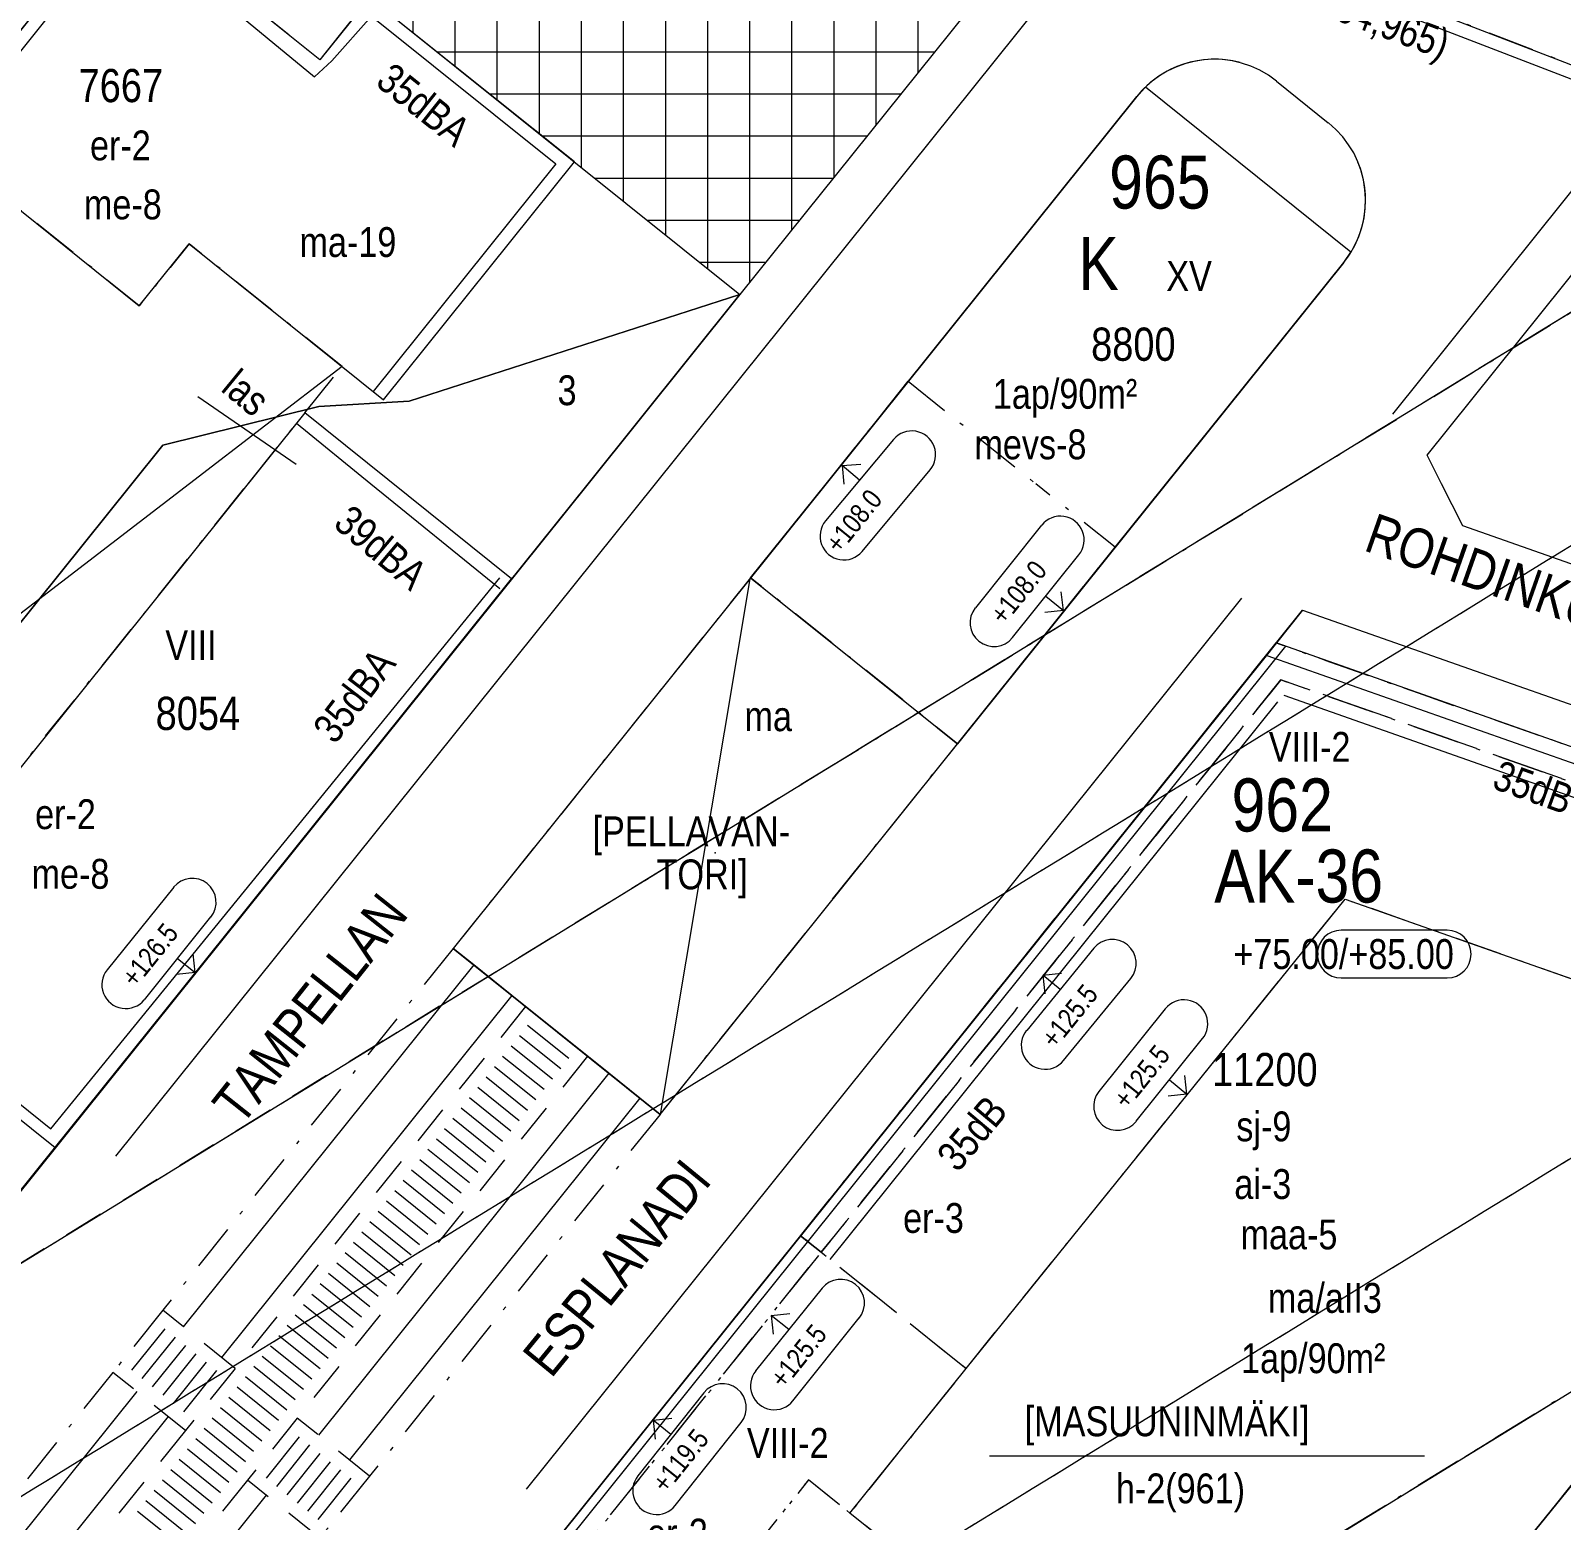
# Model space of a CAD drawing. Header units: metres. Extents: x 24485995 to 24488038, y 6819999 to 6822001.
# Drawn here: x 24487441.2 to 24487556.7, y 6821779.9 to 6821892.3 of the extents above; entities that cross this region are included whole.
import ezdxf

# ---------------------------------------------------------------- set-up
doc = ezdxf.new("R2010")
doc.units = ezdxf.units.M
for name, pattern in [('k10040', [10.3, 3.5, -1.5, 0.3, -1.5, 3.5]), ('k10050', [8, 3, -2, 3]), ('K10271', [0]), ('k10400', [0]), ('K10430', [0]), ('k10630.1', [0]), ('k10li0', [0]), ('k10rt0', [0]), ('k10vi1', [0]), ('Osoitus_AK', [0]), ('Rak_yht', [0])]:
    doc.linetypes.add(name, pattern=pattern)
for name, color, linetype, lineweight in [('AK_AsemakaavaTeksti_Kadun_puistonnimi', 7, 'Continuous', 0), ('AK_AsemakaavaTeksti_Korttelinumero', 7, 'Continuous', 0), ('AK_Kaavamerkinta_Kayttotarkoitusalue', 7, 'Continuous', 0), ('AK_Katualue_Tori', 7, 'Continuous', 0), ('AK_KayttotarkoitusSymboliViiva_Rautatiealueen_kuvio', 14, 'Continuous', 0), ('AK_KayttotarkoitusSymboliViiva_Virkistysalueen_kuvio_murtoviiva', 7, 'Continuous', 0), ('AK_KayttotarkoitusViiva', 7, 'Continuous', 0), ('AK_LiikennointiTeksti_Autopaikkamerkinta_m2', 7, 'Continuous', 0), ('AK_LiikennointiViiva_Ajoneuvoliittymakielto', 7, 'Continuous', 0), ('AK_LiikennointiViiva_Meluvalli_-aita', 7, 'Continuous', 0), ('AK_LiikennointiViiva_Polkuviivoitus', 7, 'Continuous', 0), ('AK_MaanalainenkSymboli', 132, 'Continuous', 0), ('AK_MaanalainenkTeksti_Korkeusmerkinta', 132, 'Continuous', 0), ('AK_MaanalainenkViiva_Alueenosan_raja', 132, 'Continuous', 0), ('AK_MaanalainenkViiva_Liikennealueen_kuvio', 132, 'Continuous', 0), ('AK_MaanalainenkViiva_Ohj_Alueenosan_raja', 132, 'Continuous', 0), ('AK_MuuAsemakaavaTeksti_Alueenosan_kayttotarkoitus', 7, 'Continuous', 0), ('AK_MuuAsemakaavaTeksti_Erityismaarays', 7, 'Continuous', 0), ('AK_MuuAsemakaavaViiva_alueenosan_raja', 7, 'Continuous', 0), ('AK_MuuAsemakaavaViiva_Merkinnan_alleviivaus', 7, 'Continuous', 0), ('AK_MuuAsemakaavaViiva_Merkinnan_Kohdistusnuoli', 7, 'Continuous', 0), ('AK_MuuAsemakaavaViiva_Ohj_alueenosan_raja', 7, 'Continuous', 0), ('AK_Poistettava_merkintä', 7, 'Continuous', 0), ('AK_RakennusalaTeksti_Kerrosala_tai_luku', 7, 'Continuous', 0), ('AK_RakennusalaTeksti_Rakennusoikeus', 7, 'Continuous', 0), ('AK_RakennusalaViiva_Maanalaisen_tilan_viiva', 7, 'Continuous', 0), ('AK_RakennusalaViiva_Rakennusalan_raja__I_', 7, 'Continuous', 0), ('AK_RakentaminenTeksti_Korkeusmerkinta', 7, 'Continuous', 0), ('AK_RakentaminenTeksti_Korkeusmerkinta_ja_soikio', 7, 'Continuous', 0), ('AK_RakentaminenTeksti_Korkeusmerkinta_ja_soikio_ja_nuoli', 7, 'Continuous', 0), ('AK_RakentaminenTeksti_Rakentamismaarays', 7, 'Continuous', 0), ('AK_RakentaminenViiva_dB_yms_aaltoviiva', 7, 'Continuous', 0), ('AK_RakentaminenViiva_Rak_yhtajaksoisesti', 7, 'Continuous', 0), ('AK_Tontti_Sitova', 7, 'Continuous', 0), ('AK_Tonttinumero', 7, 'Continuous', 0), ('AK_YmparistoTeksti_Aita_puurivimerkinta', 7, 'Continuous', 0), ('AK_YmparistoViiva_Istutettava_puurivi', 7, 'Continuous', 0)]:
    doc.layers.add(name, color=color, linetype=linetype, lineweight=lineweight)
doc.styles.add('ArialNarrow', font='ARIALN.TTF')

# ---------------------------------------------------------------- blocks, each defined once
blk = doc.blocks.new('AKP43')
at = {"layer": 'AK_RakentaminenTeksti_Korkeusmerkinta_ja_soikio', "color": 7, "linetype": 'Continuous', "lineweight": 13}
for p, q in [((4, 1.8), (-4, 1.8)), ((-4, -1.8), (4, -1.8))]:
    blk.add_line(p, q, dxfattribs=at)
for centre, start, end in [((-4, 0), 90, 270), ((4, 0), 270, 90)]:
    blk.add_arc(centre, 1.8, start, end, dxfattribs=at)

msp = doc.modelspace()

# ---------------------------------------------------------------- hatches: boundary and pattern name
at = {"layer": 'AK_Katualue_Tori', "linetype": 'Continuous', "lineweight": 0}
h = msp.add_hatch(dxfattribs=at)
h.set_pattern_fill('NET', style=0)
h.paths.add_polyline_path([(24487408.57, 6821903.72), (24487423.54, 6821891.7), (24487433.52, 6821883.69), (24487451.98, 6821906.7), (24487494.73, 6821872.41), (24487519.16, 6821902.87), (24487519.16, 6821902.87), (24487487.67, 6821908.43), (24487471.75, 6821914.38), (24487461.5, 6821915.68), (24487414.98, 6821921.46), (24487415.03, 6821918.46), (24487411.38, 6821918.41), (24487411.38, 6821918.41), (24487397.88, 6821918.22), (24487405.68, 6821909.71), (24487402.63, 6821905.91), (24487407.31, 6821902.16)], flags=0)

# ---------------------------------------------------------------- linework, layer by layer
at = {"layer": 'AK_KayttotarkoitusSymboliViiva_Rautatiealueen_kuvio', "linetype": 'k10rt0', "lineweight": 9, "flags": 128}
msp.add_lwpolyline([(24486973.74, 6821820.32), (24487023.34, 6821829.8), (24487026.29, 6821830.36), (24487028.7, 6821830.82), (24487033.03, 6821831.97), (24487042.39, 6821834.44), (24487117.72, 6821854.36), (24487121.98, 6821855.49), (24487125.34, 6821856.38), (24487159.87, 6821866.63), (24487185.87, 6821874.36), (24487197.66, 6821877.13), (24487242.3, 6821887.63), (24487291.83, 6821904.85), (24487336.31, 6821913.34), (24487383.89, 6821918.03), (24487411.38, 6821918.41), (24487415.03, 6821918.46), (24487414.98, 6821921.46), (24487461.5, 6821915.68), (24487471.75, 6821914.38), (24487487.67, 6821908.43), (24487519.16, 6821902.87), (24487527.06, 6821901.47), (24487567.17, 6821886), (24487600.39, 6821873.18)], dxfattribs=at)
at = {"layer": 'AK_KayttotarkoitusSymboliViiva_Virkistysalueen_kuvio_murtoviiva', "linetype": 'k10vi1', "lineweight": 9, "flags": 128}
msp.add_lwpolyline([(24487482.48, 6821680.46), (24487485.6, 6821677.95), (24487497.03, 6821668.38), (24487514.93, 6821694.25), (24487546.14, 6821701.52), (24487577.62, 6821667.5), (24487585.69, 6821674.97), (24487532.38, 6821732.59), (24487565.46, 6821773.41), (24487589.38, 6821802.93), (24487618.08, 6821847.13), (24487682.44, 6821818.05), (24487640.07, 6821849.84), (24487616.27, 6821858.14), (24487613.69, 6821859.04), (24487613.35, 6821858.14), (24487608.7, 6821845.84), (24487601.26, 6821836.66), (24487575.39, 6821845.76), (24487572.07, 6821836.33), (24487594.58, 6821828.41), (24487538.51, 6821759.21), (24487515.49, 6821751.27), (24487501.45, 6821762.53), (24487489.56, 6821747.72), (24487502.43, 6821737.39), (24487496.16, 6821702.33), (24487482.02, 6821684.68)], dxfattribs=at)
at = {"layer": 'AK_KayttotarkoitusViiva', "linetype": 'Continuous', "lineweight": 20, "flags": 128}
for points in [[(24487433.52, 6821883.69), (24487451.98, 6821906.7), (24487494.73, 6821872.41)], [(24487519.16, 6821902.87), (24487494.73, 6821872.41)], [(24487519.16, 6821902.87), (24487527.06, 6821901.47), (24487567.17, 6821886)], [(24487535.21, 6821888.51), (24487539.11, 6821885.38)], [(24487524.67, 6821887.36), (24487501.23, 6821858.14), (24487473.11, 6821823.09), (24487488.71, 6821810.57), (24487526.87, 6821858.14), (24487540.27, 6821874.84)], [(24487575.39, 6821845.76), (24487549.26, 6821854.96), (24487547.65, 6821858.14), (24487546.56, 6821860.31), (24487567.17, 6821886)], [(24487380.53, 6821730.07), (24487441.72, 6821806.35), (24487483.28, 6821858.14), (24487494.73, 6821872.41)], [(24487481.17, 6821778.81), (24487537.17, 6821848.61), (24487572.07, 6821836.33)], [(24487501.45, 6821762.53), (24487515.49, 6821751.27), (24487538.51, 6821759.21), (24487594.58, 6821828.41), (24487572.07, 6821836.33)]]:
    msp.add_lwpolyline(points, dxfattribs=at)
at = {"layer": 'AK_KayttotarkoitusViiva', "linetype": 'Continuous', "lineweight": 20}
for centre, start, end in [((24487530.52, 6821882.66), 51.2666, 141.257), ((24487534.42, 6821879.53), 321.2723, 51.2487)]:
    msp.add_arc(centre, 7.5, start, end, dxfattribs=at)
at = {"layer": 'AK_LiikennointiViiva_Ajoneuvoliittymakielto', "linetype": 'k10630.1', "lineweight": 5, "flags": 128}
for points in [[(24487501.23, 6821858.14), (24487524.67, 6821887.36)], [(24487540.27, 6821874.84), (24487526.87, 6821858.14)], [(24487483.28, 6821858.14), (24487494.73, 6821872.41)], [(24487443.1, 6821808.06), (24487483.28, 6821858.14)], [(24487495.54, 6821851.05), (24487501.23, 6821858.14)], [(24487526.87, 6821858.14), (24487511.14, 6821838.53)], [(24487537.17, 6821848.61), (24487534.21, 6821844.92)], [(24487534.21, 6821844.92), (24487481.17, 6821778.81)], [(24487474.66, 6821821.85), (24487473.11, 6821823.09)], [(24487477.53, 6821819.54), (24487474.66, 6821821.85)], [(24487484.84, 6821813.68), (24487477.53, 6821819.54)], [(24487487.18, 6821811.8), (24487484.84, 6821813.68)], [(24487488.71, 6821810.57), (24487487.18, 6821811.8)]]:
    msp.add_lwpolyline(points, dxfattribs=at)
at = {"layer": 'AK_LiikennointiViiva_Ajoneuvoliittymakielto', "linetype": 'k10630.1', "lineweight": 5}
for centre, start, end in [((24487530.52, 6821882.67), 75.0924, 141.2723), ((24487534.42, 6821879.53), 321.2634, 22.5413)]:
    msp.add_arc(centre, 7.5, start, end, dxfattribs=at)
at = {"layer": 'AK_LiikennointiViiva_Meluvalli_-aita', "linetype": 'Continuous', "lineweight": 5, "flags": 128}
msp.add_lwpolyline([(24487526.7, 6821900.54), (24487566.81, 6821885.07), (24487594.15, 6821874.52), (24487599.2, 6821872.57), (24487596.91, 6821863.84), (24487613.24, 6821858.14)], dxfattribs=at)
at = {"layer": 'AK_LiikennointiViiva_Polkuviivoitus', "linetype": 'Continuous', "lineweight": 0, "flags": 128}
for points in [[(24487478.72, 6821817.3), (24487481.84, 6821814.8)], [(24487477.47, 6821815.74), (24487480.59, 6821813.24)], [(24487478.1, 6821816.52), (24487481.22, 6821814.02)], [(24487476.84, 6821814.96), (24487479.96, 6821812.46)], [(24487475.59, 6821813.4), (24487478.71, 6821810.9)], [(24487476.22, 6821814.18), (24487479.34, 6821811.68)], [(24487474.97, 6821812.62), (24487478.09, 6821810.12)], [(24487473.72, 6821811.06), (24487476.84, 6821808.56)], [(24487474.34, 6821811.84), (24487477.46, 6821809.34)], [(24487473.09, 6821810.28), (24487476.21, 6821807.78)], [(24487471.84, 6821808.72), (24487474.96, 6821806.22)], [(24487472.46, 6821809.5), (24487475.58, 6821807)], [(24487471.21, 6821807.94), (24487474.33, 6821805.44)], [(24487469.96, 6821806.38), (24487473.08, 6821803.88)], [(24487470.59, 6821807.16), (24487473.71, 6821804.66)], [(24487469.34, 6821805.6), (24487472.46, 6821803.1)], [(24487468.08, 6821804.04), (24487471.2, 6821801.54)], [(24487468.71, 6821804.82), (24487471.83, 6821802.32)], [(24487467.46, 6821803.26), (24487470.58, 6821800.76)], [(24487466.21, 6821801.7), (24487469.33, 6821799.2)], [(24487466.83, 6821802.48), (24487469.95, 6821799.98)], [(24487465.58, 6821800.92), (24487468.7, 6821798.42)], [(24487464.33, 6821799.36), (24487467.45, 6821796.86)], [(24487464.96, 6821800.14), (24487468.08, 6821797.64)], [(24487463.7, 6821798.58), (24487466.82, 6821796.08)], [(24487462.45, 6821797.02), (24487465.57, 6821794.52)], [(24487463.08, 6821797.8), (24487466.2, 6821795.3)], [(24487461.83, 6821796.24), (24487464.95, 6821793.74)], [(24487460.58, 6821794.68), (24487463.69, 6821792.18)], [(24487461.2, 6821795.46), (24487464.32, 6821792.96)], [(24487451.36, 6821794.39), (24487448.86, 6821791.27)], [(24487452.14, 6821793.76), (24487449.64, 6821790.64)], [(24487459.95, 6821793.9), (24487463.07, 6821791.4)], [(24487452.92, 6821793.13), (24487450.42, 6821790.01)], [(24487453.7, 6821792.51), (24487451.2, 6821789.39)], [(24487458.7, 6821792.34), (24487461.82, 6821789.84)], [(24487459.32, 6821793.12), (24487462.44, 6821790.62)], [(24487454.48, 6821791.88), (24487451.98, 6821788.76)], [(24487455.26, 6821791.26), (24487452.76, 6821788.14)], [(24487458.07, 6821791.57), (24487461.19, 6821789.06)], [(24487456.82, 6821790.01), (24487459.94, 6821787.5)], [(24487457.45, 6821790.79), (24487460.57, 6821788.28)], [(24487456.19, 6821789.23), (24487459.31, 6821786.72)], [(24487455.57, 6821788.45), (24487458.69, 6821785.94)], [(24487454.32, 6821786.89), (24487457.44, 6821784.38)], [(24487454.94, 6821787.67), (24487458.06, 6821785.16)], [(24487453.69, 6821786.11), (24487456.81, 6821783.6)], [(24487461.5, 6821786.25), (24487459, 6821783.13)], [(24487462.28, 6821785.63), (24487459.78, 6821782.51)], [(24487452.44, 6821784.55), (24487455.56, 6821782.04)], [(24487453.07, 6821785.33), (24487456.19, 6821782.82)], [(24487463.06, 6821785), (24487460.56, 6821781.88)], [(24487463.84, 6821784.37), (24487461.34, 6821781.25)], [(24487451.81, 6821783.77), (24487454.93, 6821781.26)], [(24487464.62, 6821783.75), (24487462.12, 6821780.63)], [(24487465.4, 6821783.12), (24487462.9, 6821780)], [(24487450.56, 6821782.21), (24487453.68, 6821779.7)], [(24487451.19, 6821782.99), (24487454.31, 6821780.48)], [(24487449.94, 6821781.43), (24487453.06, 6821778.92)], [(24487449.31, 6821780.65), (24487452.43, 6821778.14)]]:
    msp.add_lwpolyline(points, dxfattribs=at)
at = {"layer": 'AK_MaanalainenkViiva_Alueenosan_raja', "linetype": 'k10040', "lineweight": 5, "flags": 128}
for points in [[(24487904.87, 6822000), (24487912.66, 6821965.55), (24487865.91, 6821959.02), (24487839.01, 6821960.38), (24487795.63, 6821934.66), (24487733.23, 6821897.55), (24487490.51, 6821748.59), (24487460.38, 6821729.37), (24487429.64, 6821710.44), (24487387.98, 6821686.57), (24487345.7, 6821664.47), (24487302.61, 6821644.03), (24487279.84, 6821634.25), (24487264.67, 6821627.98), (24487270.52, 6821613.25), (24487232.97, 6821598.36), (24487181.75, 6821580.35), (24487129.78, 6821564.57), (24487077.19, 6821551.06), (24487055.55, 6821546.21), (24487022.13, 6821539.73), (24487007.31, 6821528.53), (24486995.34, 6821519.49), (24486983.34, 6821510.49), (24486970.66, 6821502.47), (24486957.2, 6821495.86), (24486943.1, 6821490.75), (24486928.63, 6821486.77), (24486923.49, 6821486), (24486908.85, 6821483.8), (24486903.42, 6821482.99), (24486900.75, 6821482.59), (24486891.59, 6821484.39), (24486877.62, 6821489.86), (24486864.68, 6821497.44), (24486853.08, 6821506.95), (24486732.66, 6821483.59), (24486723.17, 6821482.65), (24486713.64, 6821482.36), (24486704.11, 6821482.74), (24486694.63, 6821483.78), (24486685.24, 6821485.47), (24486671.58, 6821487.44), (24486657.81, 6821486.43), (24486560.8, 6821470.08), (24486112.2, 6821386.78), (24486064.09, 6821378.83), (24486015.55, 6821372.78), (24486000, 6821371.46)], [(24486952.76, 6821633.94), (24486966.02, 6821636.58), (24487028.3, 6821644.15), (24487095.17, 6821660.26), (24487151.01, 6821677.04), (24487205.93, 6821696.63), (24487242.9, 6821711.53), (24487248.69, 6821697.17), (24487264.68, 6821703.77), (24487318.47, 6821729.28), (24487371, 6821757.57), (24487391.87, 6821769.76), (24487412.75, 6821782.34), (24487433.93, 6821795.31), (24487569.85, 6821878.71), (24487620.54, 6821910.99), (24487758.48, 6821995.64), (24487765.61, 6822000)]]:
    msp.add_lwpolyline(points, dxfattribs=at)
at = {"layer": 'AK_MaanalainenkViiva_Liikennealueen_kuvio', "linetype": 'k10li0', "lineweight": 5, "flags": 128}
for points in [[(24486000, 6821371.46), (24486015.55, 6821372.78), (24486064.09, 6821378.83), (24486112.2, 6821386.78), (24486560.8, 6821470.08), (24486657.81, 6821486.43), (24486671.58, 6821487.44), (24486685.24, 6821485.47), (24486694.63, 6821483.78), (24486704.11, 6821482.74), (24486713.64, 6821482.36), (24486723.17, 6821482.65), (24486732.66, 6821483.59), (24486853.08, 6821506.95), (24486864.68, 6821497.44), (24486877.62, 6821489.86), (24486891.59, 6821484.39), (24486900.75, 6821482.59), (24486903.42, 6821482.99), (24486908.85, 6821483.8), (24486923.49, 6821486), (24486928.63, 6821486.77), (24486943.1, 6821490.75), (24486957.2, 6821495.86), (24486970.66, 6821502.47), (24486983.34, 6821510.49), (24486995.34, 6821519.49), (24487007.31, 6821528.53), (24487022.13, 6821539.73), (24487055.55, 6821546.21), (24487077.19, 6821551.06), (24487129.78, 6821564.57), (24487181.75, 6821580.35), (24487232.97, 6821598.36), (24487270.52, 6821613.25), (24487264.67, 6821627.98), (24487279.84, 6821634.25), (24487302.61, 6821644.03), (24487345.7, 6821664.47), (24487387.98, 6821686.57), (24487429.64, 6821710.44), (24487460.38, 6821729.37), (24487490.51, 6821748.59), (24487733.23, 6821897.55), (24487795.63, 6821934.66), (24487839.01, 6821960.38), (24487865.91, 6821959.02), (24487912.66, 6821965.55), (24487904.87, 6822000)], [(24487765.61, 6822000), (24487758.48, 6821995.64), (24487620.54, 6821910.99), (24487569.85, 6821878.71), (24487433.93, 6821795.31), (24487412.75, 6821782.34), (24487391.87, 6821769.76), (24487371, 6821757.57), (24487318.47, 6821729.28), (24487264.68, 6821703.77), (24487248.69, 6821697.17), (24487242.9, 6821711.53), (24487205.93, 6821696.63), (24487151.01, 6821677.04), (24487095.17, 6821660.26), (24487028.3, 6821644.15), (24486966.02, 6821636.58), (24486952.76, 6821633.94)]]:
    msp.add_lwpolyline(points, dxfattribs=at)
at = {"layer": 'AK_MaanalainenkViiva_Ohj_Alueenosan_raja', "linetype": 'k10050', "lineweight": 5, "flags": 128}
for points in [[(24486000, 6821425.97), (24486008.05, 6821426.7), (24486039.62, 6821430.38), (24486071.08, 6821434.92), (24486102.41, 6821440.3), (24486443.39, 6821503.6), (24486478.24, 6821511.77), (24486674.94, 6821548.3), (24486691.18, 6821553.21), (24486705.96, 6821561.55), (24486712.48, 6821565.79), (24486719.36, 6821569.4), (24486726.55, 6821572.35), (24486733.94, 6821574.98), (24486968.95, 6821621.87), (24486982.25, 6821622.73), (24486995.56, 6821621.94), (24487008.67, 6821619.54), (24487026, 6821617.27), (24487043.38, 6821619), (24487079.62, 6821627.51), (24487115.58, 6821637.16), (24487158.18, 6821646.89), (24487215.02, 6821667.03), (24487270.76, 6821690.06), (24487325.24, 6821715.89), (24487378.34, 6821744.48), (24487399.52, 6821756.86), (24487420.53, 6821769.52), (24487441.77, 6821782.52), (24487577.8, 6821865.99), (24487628.49, 6821898.27), (24487766.31, 6821982.85), (24487783.59, 6821993.41), (24487794.58, 6822000)], [(24487904.87, 6822000), (24487909.36, 6821980.14), (24487865.26, 6821974.07), (24487835.25, 6821975.59), (24487787.97, 6821947.56), (24487725.47, 6821910.38), (24487482.55, 6821761.31), (24487452.41, 6821742.08), (24487421.97, 6821723.34), (24487380.77, 6821699.73), (24487339.01, 6821677.9), (24487296.43, 6821657.7), (24487274.02, 6821648.07), (24487241.89, 6821634.81), (24487209.39, 6821622.46), (24487176.55, 6821611.05), (24487143.41, 6821600.58), (24487112.33, 6821592.06), (24487081.26, 6821583.54), (24487052.48, 6821576.81), (24487018.02, 6821570.34), (24486849.52, 6821538.95), (24486695.51, 6821510.35), (24486558.06, 6821484.83), (24486109.6, 6821401.56), (24486061.93, 6821393.68), (24486013.99, 6821387.7), (24486000, 6821386.51)], [(24486712.48, 6821565.79), (24486719.36, 6821569.4), (24486726.55, 6821572.35), (24486733.94, 6821574.98), (24486968.95, 6821621.87), (24486982.25, 6821622.73), (24486995.56, 6821621.94), (24487008.67, 6821619.54), (24487026, 6821617.27), (24487043.38, 6821619), (24487079.62, 6821627.51), (24487115.58, 6821637.16), (24487158.18, 6821646.89), (24487215.02, 6821667.03), (24487270.76, 6821690.06), (24487325.24, 6821715.89), (24487378.34, 6821744.48), (24487399.52, 6821756.86), (24487420.53, 6821769.52), (24487441.77, 6821782.52), (24487577.8, 6821865.99), (24487628.49, 6821898.27), (24487766.31, 6821982.85), (24487783.59, 6821993.41), (24487794.58, 6822000)], [(24487765.61, 6822000), (24487758.48, 6821995.64), (24487620.54, 6821910.99), (24487569.85, 6821878.71), (24487433.93, 6821795.31), (24487412.75, 6821782.34), (24487391.87, 6821769.76), (24487371, 6821757.57), (24487318.47, 6821729.28), (24487264.68, 6821703.77), (24487248.69, 6821697.17), (24487242.9, 6821711.53), (24487205.93, 6821696.63), (24487151.01, 6821677.04), (24487095.17, 6821660.26), (24487028.3, 6821644.15), (24486966.02, 6821636.58), (24486952.76, 6821633.94), (24486930.27, 6821629.45), (24486847.29, 6821612.89)], [(24486903.42, 6821482.99), (24486908.85, 6821483.8), (24486923.49, 6821486), (24486928.63, 6821486.77), (24486943.1, 6821490.75), (24486957.2, 6821495.86), (24486970.66, 6821502.47), (24486983.34, 6821510.49), (24486995.34, 6821519.49), (24487007.31, 6821528.53), (24487022.13, 6821539.73), (24487055.55, 6821546.21), (24487077.19, 6821551.06), (24487129.78, 6821564.57), (24487181.75, 6821580.35), (24487232.97, 6821598.36), (24487270.52, 6821613.25), (24487264.67, 6821627.98), (24487279.84, 6821634.25), (24487302.61, 6821644.03), (24487345.7, 6821664.47), (24487387.98, 6821686.57), (24487429.64, 6821710.44), (24487460.38, 6821729.37), (24487490.51, 6821748.59), (24487733.23, 6821897.55), (24487795.63, 6821934.66), (24487839.01, 6821960.38), (24487865.91, 6821959.02), (24487912.66, 6821965.55), (24487909.36, 6821980.14), (24487865.26, 6821974.07), (24487835.25, 6821975.59), (24487787.97, 6821947.56), (24487725.47, 6821910.38), (24487482.55, 6821761.31), (24487452.41, 6821742.08), (24487421.97, 6821723.34), (24487380.77, 6821699.73), (24487339.01, 6821677.9), (24487296.43, 6821657.7), (24487274.02, 6821648.07), (24487241.89, 6821634.81), (24487209.39, 6821622.46), (24487176.55, 6821611.05), (24487143.41, 6821600.58), (24487112.33, 6821592.06), (24487081.26, 6821583.54), (24487052.48, 6821576.81), (24487018.02, 6821570.34), (24486849.52, 6821538.95), (24486695.51, 6821510.35), (24486558.06, 6821484.83), (24486109.6, 6821401.56), (24486061.93, 6821393.68), (24486013.99, 6821387.7), (24486000, 6821386.51)]]:
    msp.add_lwpolyline(points, dxfattribs=at)
at = {"layer": 'AK_MuuAsemakaavaTeksti_Erityismaarays', "linetype": 'Continuous', "lineweight": 0}
msp.add_point((24487492.87, 6821830.3), dxfattribs=at)
at = {"layer": 'AK_MuuAsemakaavaViiva_alueenosan_raja', "linetype": 'k10040', "lineweight": 5, "flags": 128}
for points in [[(24487528.08, 6821931.26), (24487531.97, 6821930.21), (24487536.24, 6821929.21), (24487567.85, 6821919.3), (24487567.17, 6821886), (24487527.06, 6821901.47), (24487516.23, 6821903.39), (24487528.08, 6821931.26)], [(24487448.23, 6821902.02), (24487451.98, 6821906.7), (24487466.8, 6821894.81), (24487463.05, 6821890.13), (24487448.23, 6821902.02)], [(24487464.73, 6821866.98), (24487453.19, 6821876.25), (24487449.44, 6821871.57), (24487433.84, 6821884.08), (24487413.03, 6821858.14)], [(24487457.64, 6821858.14), (24487461.92, 6821863.48), (24487464.73, 6821866.98)], [(24487501.23, 6821858.14), (24487507.43, 6821865.87)], [(24487507.43, 6821865.87), (24487517.05, 6821858.14)], [(24487413.03, 6821858.14), (24487398.17, 6821839.63), (24487394.41, 6821834.95), (24487393.79, 6821834.17), (24487348.42, 6821777.62), (24487375.56, 6821755.84), (24487405.6, 6821793.28), (24487416.24, 6821806.54), (24487427.5, 6821820.58), (24487457.64, 6821858.14)], [(24487501.23, 6821858.14), (24487495.54, 6821851.05), (24487511.14, 6821838.53), (24487523.03, 6821853.35), (24487517.05, 6821858.14)], [(24487473.11, 6821823.09), (24487488.71, 6821810.57), (24487511.14, 6821838.53), (24487495.54, 6821851.05), (24487473.11, 6821823.09)], [(24487499.31, 6821801.42), (24487535.18, 6821846.13), (24487578.15, 6821831.01), (24487577.32, 6821828.65), (24487535.52, 6821843.36), (24487500.87, 6821800.17), (24487499.31, 6821801.42)], [(24487499.31, 6821801.42), (24487500.87, 6821800.17), (24487535.52, 6821843.36), (24487577.32, 6821828.65), (24487578.15, 6821831.01), (24487535.18, 6821846.13), (24487499.31, 6821801.42)], [(24487511.79, 6821791.41), (24487540.38, 6821826.81), (24487572.68, 6821815.45), (24487577.32, 6821828.65), (24487535.52, 6821843.36), (24487500.87, 6821800.17), (24487511.79, 6821791.41)], [(24487473.11, 6821823.09), (24487451.21, 6821795.79)], [(24487488.71, 6821810.57), (24487466.81, 6821783.28)], [(24487538.51, 6821759.21), (24487563.93, 6821790.59), (24487579.57, 6821809.89)], [(24487481.17, 6821778.81), (24487482.73, 6821777.55), (24487500.87, 6821800.17), (24487499.31, 6821801.42), (24487481.17, 6821778.81)], [(24487499.31, 6821801.42), (24487500.87, 6821800.17)], [(24487490.53, 6821771.3), (24487482.73, 6821777.55), (24487500.87, 6821800.17), (24487511.79, 6821791.41), (24487503.03, 6821780.49), (24487499.91, 6821782.99), (24487490.53, 6821771.3)], [(24487451.21, 6821795.79), (24487447.45, 6821791.11)], [(24487447.45, 6821791.11), (24487391.45, 6821721.31)], [(24487466.81, 6821783.28), (24487463.05, 6821778.6)], [(24487490.53, 6821771.3), (24487501.45, 6821762.53), (24487510.83, 6821774.23), (24487503.03, 6821780.49), (24487499.91, 6821782.99), (24487490.53, 6821771.3)]]:
    msp.add_lwpolyline(points, dxfattribs=at)
at = {"layer": 'AK_MuuAsemakaavaViiva_Merkinnan_alleviivaus', "linetype": 'Continuous', "lineweight": 5, "elevation": 0, "flags": 128}
msp.add_lwpolyline([(24487513.56, 6821784.82), (24487546.37, 6821784.82)], dxfattribs=at)
at = {"layer": 'AK_MuuAsemakaavaViiva_Merkinnan_Kohdistusnuoli', "linetype": 'Osoitus_AK', "lineweight": 5, "flags": 128}
msp.add_lwpolyline([(24487453.84, 6821864.72), (24487461.27, 6821859.63)], dxfattribs=at)
at = {"layer": 'AK_MuuAsemakaavaViiva_Ohj_alueenosan_raja', "linetype": 'k10050', "lineweight": 5, "flags": 128}
for points in [[(24487478.57, 6821818.71), (24487456.67, 6821791.41)], [(24487483.25, 6821814.95), (24487461.35, 6821787.66)], [(24487456.67, 6821791.41), (24487451.21, 6821795.79)], [(24487452.91, 6821786.73), (24487447.45, 6821791.11)], [(24487452.91, 6821786.73), (24487396.91, 6821716.92)], [(24487466.81, 6821783.28), (24487461.35, 6821787.66)], [(24487457.59, 6821782.98), (24487401.58, 6821713.17)], [(24487463.05, 6821778.6), (24487457.59, 6821782.98)]]:
    msp.add_lwpolyline(points, dxfattribs=at)
at = {"layer": 'AK_Poistettava_merkintä', "linetype": 'k10050', "lineweight": 0, "flags": 128}
for points in [[(24487456.67, 6821791.41), (24487452.91, 6821786.73)], [(24487461.35, 6821787.66), (24487457.59, 6821782.98)]]:
    msp.add_lwpolyline(points, dxfattribs=at)
at = {"layer": 'AK_RakennusalaViiva_Maanalaisen_tilan_viiva', "linetype": 'Continuous', "lineweight": 5, "flags": 128}
for points in [[(24487464.73, 6821866.98), (24487453.23, 6821858.14)], [(24487453.23, 6821858.14), (24487348.42, 6821777.62)], [(24487495.49, 6821850.98), (24487488.71, 6821810.57)]]:
    msp.add_lwpolyline(points, dxfattribs=at)
at = {"layer": 'AK_RakennusalaViiva_Rakennusalan_raja__I_', "linetype": 'K10271', "lineweight": 9, "flags": 128}
for points in [[(24487433.84, 6821884.08), (24487449.44, 6821871.57), (24487453.19, 6821876.25), (24487467.85, 6821864.48), (24487482.25, 6821882.42), (24487466.8, 6821894.81), (24487463.05, 6821890.13), (24487448.23, 6821902.02), (24487433.84, 6821884.08)], [(24487495.54, 6821851.05), (24487503.34, 6821844.79), (24487511.14, 6821838.53), (24487523.03, 6821853.35), (24487540.27, 6821874.84), (24487540.81, 6821875.62), (24487525.31, 6821888.06), (24487524.67, 6821887.36), (24487512.95, 6821872.75), (24487507.43, 6821865.87), (24487495.54, 6821851.05)], [(24487461.92, 6821863.48), (24487427.5, 6821820.58), (24487443.1, 6821808.06), (24487477.52, 6821850.96), (24487461.92, 6821863.48)], [(24487481.17, 6821778.81), (24487482.73, 6821777.55), (24487490.53, 6821771.3), (24487501.45, 6821762.53), (24487510.83, 6821774.23), (24487503.03, 6821780.49), (24487511.79, 6821791.41), (24487540.38, 6821826.81), (24487572.68, 6821815.45), (24487577.32, 6821828.65), (24487578.15, 6821831.01), (24487535.18, 6821846.13), (24487499.31, 6821801.42), (24487481.17, 6821778.81)]]:
    msp.add_lwpolyline(points, dxfattribs=at)
at = {"layer": 'AK_RakentaminenTeksti_Korkeusmerkinta_ja_soikio_ja_nuoli', "linetype": 'Continuous', "lineweight": 5, "flags": 128}
for points in [[(24487506.31, 6821861.49), (24487501.19, 6821855.35)], [(24487502.45, 6821859.51), (24487503.85, 6821859.63)], [(24487502.45, 6821859.51), (24487502.57, 6821858.1)], [(24487503.75, 6821858.42), (24487502.45, 6821859.51)], [(24487503.95, 6821853.04), (24487509.08, 6821859.18)], [(24487517.49, 6821855.03), (24487512.49, 6821848.79)], [(24487515.3, 6821846.54), (24487520.3, 6821852.78)], [(24487517.8, 6821849.66), (24487519.13, 6821848.59)], [(24487519.13, 6821848.59), (24487518.97, 6821850)], [(24487519.13, 6821848.59), (24487517.72, 6821848.44)], [(24487452.03, 6821827.71), (24487447.01, 6821821.48)], [(24487449.82, 6821819.22), (24487454.83, 6821825.46)], [(24487452.32, 6821822.34), (24487453.65, 6821821.27)], [(24487453.65, 6821821.27), (24487453.5, 6821822.68)], [(24487521.42, 6821823.1), (24487516.36, 6821816.91)], [(24487453.65, 6821821.27), (24487452.24, 6821821.12)], [(24487517.58, 6821821.08), (24487518.98, 6821821.22)], [(24487517.58, 6821821.08), (24487517.72, 6821819.67)], [(24487518.89, 6821820), (24487517.58, 6821821.08)], [(24487519.14, 6821814.63), (24487524.21, 6821820.82)], [(24487526.81, 6821818.54), (24487521.8, 6821812.3)], [(24487524.61, 6821810.05), (24487529.62, 6821816.29)], [(24487527.12, 6821813.17), (24487528.44, 6821812.1)], [(24487528.44, 6821812.1), (24487528.29, 6821813.51)], [(24487528.44, 6821812.1), (24487527.04, 6821811.95)], [(24487500.93, 6821797.46), (24487495.92, 6821791.22)], [(24487497.1, 6821795.4), (24487498.5, 6821795.56)], [(24487497.1, 6821795.4), (24487497.25, 6821794)], [(24487498.42, 6821794.34), (24487497.1, 6821795.4)], [(24487498.73, 6821788.97), (24487503.74, 6821795.21)], [(24487492.01, 6821789.57), (24487487.04, 6821783.3)], [(24487488.19, 6821787.49), (24487489.59, 6821787.65)], [(24487488.19, 6821787.49), (24487488.35, 6821786.08)], [(24487489.52, 6821786.43), (24487488.19, 6821787.49)], [(24487489.86, 6821781.06), (24487494.83, 6821787.33)]]:
    msp.add_lwpolyline(points, dxfattribs=at)
at = {"layer": 'AK_RakentaminenTeksti_Korkeusmerkinta_ja_soikio_ja_nuoli', "linetype": 'Continuous', "lineweight": 5}
for centre, start, end in [((24487518.9, 6821853.9), 321.2569, 141.2569), ((24487513.89, 6821847.66), 141.2569, 321.2569), ((24487453.43, 6821826.58), 321.1687, 141.1687), ((24487522.82, 6821821.96), 320.6969, 140.6969), ((24487448.41, 6821820.35), 141.1687, 321.1687), ((24487528.22, 6821817.41), 321.2569, 141.2569), ((24487517.75, 6821815.77), 140.6969, 320.6969), ((24487523.21, 6821811.17), 141.2569, 321.2569), ((24487502.33, 6821796.33), 321.2764, 141.2764), ((24487497.33, 6821790.09), 141.2764, 321.2764), ((24487493.42, 6821788.45), 321.5844, 141.5844), ((24487488.45, 6821782.18), 141.5844, 321.5844)]:
    msp.add_arc(centre, 1.8, start, end, dxfattribs=at)
for centre, start_param, end_param in [((24487507.7, 6821860.33), 1.570796, 4.712389), ((24487502.57, 6821854.19), 4.712389, 7.853982)]:
    msp.add_ellipse(centre, major_axis=(-1.15, -1.38), ratio=1, start_param=start_param, end_param=end_param, dxfattribs=at)
at = {"layer": 'AK_RakentaminenViiva_dB_yms_aaltoviiva', "linetype": 'k10400', "lineweight": 0, "flags": 128}
for points in [[(24487434.62, 6821883.46), (24487448.38, 6821900.62), (24487462.66, 6821888.84), (24487463.95, 6821890.05), (24487466.96, 6821893.41), (24487480.84, 6821882.27), (24487467.07, 6821865.11)], [(24487461.29, 6821862.7), (24487466.9, 6821858.14)], [(24487466.9, 6821858.14), (24487476.62, 6821850.25)], [(24487436.13, 6821814.8), (24487442.76, 6821809.48), (24487476.62, 6821851.04)], [(24487534.48, 6821845.19), (24487577.94, 6821829.9)], [(24487535.75, 6821842.19), (24487577.17, 6821827.62)], [(24487501.55, 6821799.62), (24487535.3, 6821841.69)]]:
    msp.add_lwpolyline(points, dxfattribs=at)
at = {"layer": 'AK_RakentaminenViiva_Rak_yhtajaksoisesti', "linetype": 'Rak_yht', "lineweight": 5, "flags": 128}
msp.add_lwpolyline([(24487535.87, 6821845.89), (24487481.7, 6821778.37)], dxfattribs=at)
at = {"layer": 'AK_Tontti_Sitova', "linetype": 'Continuous', "lineweight": 9, "flags": 128}
for points in [[(24487398.98, 6821840.64), (24487413.03, 6821858.14), (24487433.52, 6821883.69), (24487451.98, 6821906.7), (24487494.73, 6821872.41), (24487469.8, 6821864.38), (24487462.98, 6821863.96), (24487451.22, 6821861.06), (24487448.88, 6821858.14), (24487438.05, 6821844.65), (24487426.35, 6821854.04), (24487409.09, 6821832.53), (24487398.98, 6821840.64)], [(24487393.79, 6821834.17), (24487398.98, 6821840.64), (24487409.09, 6821832.53), (24487426.35, 6821854.04), (24487438.05, 6821844.65), (24487448.88, 6821858.14), (24487451.22, 6821861.06), (24487462.98, 6821863.96), (24487469.8, 6821864.38), (24487494.73, 6821872.41), (24487483.28, 6821858.14), (24487436.53, 6821799.87), (24487393.79, 6821834.17)]]:
    msp.add_lwpolyline(points, dxfattribs=at)
at = {"layer": 'AK_YmparistoViiva_Istutettava_puurivi', "linetype": 'K10430', "lineweight": 5, "flags": 128}
for points in [[(24487523.59, 6821902.09), (24487488.33, 6821858.14)], [(24487563.29, 6821887.5), (24487543.94, 6821863.38)], [(24487488.33, 6821858.14), (24487447.65, 6821807.43)], [(24487532.55, 6821849.5), (24487478.62, 6821782.29)], [(24487474.66, 6821821.85), (24487452.75, 6821794.55)], [(24487477.53, 6821819.54), (24487455.63, 6821792.24)], [(24487484.84, 6821813.68), (24487462.94, 6821786.38)], [(24487487.18, 6821811.8), (24487465.28, 6821784.5)], [(24487449.26, 6821789.66), (24487393.25, 6821719.85)], [(24487451.62, 6821787.77), (24487395.61, 6821717.96)], [(24487459.01, 6821781.84), (24487403, 6821712.03)]]:
    msp.add_lwpolyline(points, dxfattribs=at)

# ---------------------------------------------------------------- block references
at = {"layer": 'AK_MaanalainenkSymboli', "color": 133, "lineweight": 5, "true_color": 0x40e0d0}
msp.add_blockref('AKP43', (24487544.08, 6821822.66), dxfattribs=at)

# ---------------------------------------------------------------- texts
at = {"layer": 'AK_AsemakaavaTeksti_Kadun_puistonnimi', "linetype": 'Continuous', "lineweight": 5, "style": 'ArialNarrow'}
for s, rotation, p in [('ROHDINKUJA', 340.6168, (24487541.69, 6821853.14)), ('TAMPELLAN', 51.5777, (24487457.14, 6821809.62)), ('ESPLANADI', 50.701, (24487480.5, 6821790.59))]:
    msp.add_text(s, height=3, rotation=rotation, dxfattribs=at).set_placement(p)
at = {"layer": 'AK_AsemakaavaTeksti_Korttelinumero', "linetype": 'Continuous', "lineweight": 5, "style": 'ArialNarrow'}
for s, p in [('965', (24487522.58, 6821878.9)), ('962', (24487531.81, 6821831.91))]:
    msp.add_text(s, height=4, dxfattribs=at).set_placement(p)
at = {"layer": 'AK_Kaavamerkinta_Kayttotarkoitusalue', "linetype": 'Continuous', "lineweight": 0, "style": 'ArialNarrow'}
for s, p in [('K', (24487520.25, 6821872.76)), ('AK-36', (24487530.51, 6821826.55))]:
    msp.add_text(s, height=4, dxfattribs=at).set_placement(p)
at = {"layer": 'AK_LiikennointiTeksti_Autopaikkamerkinta_m2', "linetype": 'Continuous', "lineweight": 0, "style": 'ArialNarrow'}
for p in [(24487513.81, 6821863.8), (24487532.53, 6821791.05)]:
    msp.add_text('1ap/90m²', height=2.25, dxfattribs=at).set_placement(p)
at = {"layer": 'AK_MaanalainenkTeksti_Korkeusmerkinta', "linetype": 'Continuous', "lineweight": 0, "style": 'ArialNarrow'}
msp.add_text('+75.00/+85.00', height=2.25, dxfattribs=at).set_placement((24487531.95, 6821821.54))
at = {"layer": 'AK_MuuAsemakaavaTeksti_Alueenosan_kayttotarkoitus', "linetype": 'Continuous', "lineweight": 0, "style": 'ArialNarrow'}
for s, p in [('er-2', (24487445.72, 6821882.54)), ('ma', (24487495.08, 6821839.48)), ('er-2', (24487441.58, 6821832.09)), ('er-3', (24487507.04, 6821801.63)), ('ma/aII3', (24487534.55, 6821795.6)), ('er-2', (24487487.73, 6821777.82))]:
    msp.add_text(s, height=2.25, dxfattribs=at).set_placement(p)
at = {"layer": 'AK_MuuAsemakaavaTeksti_Erityismaarays', "linetype": 'Continuous', "lineweight": 0, "style": 'ArialNarrow'}
for s, rotation, p in [('35dBA', 321.458, (24487467.16, 6821888.27)), ('las', 320.6485, (24487455.5, 6821865.19)), ('39dBA', 319.9512, (24487463.98, 6821854.96)), ('35dBA', 52.5667, (24487464.19, 6821838.41)), ('35dB', 340.1585, (24487551.36, 6821835.21)), ('35dB', 49.9104, (24487511.16, 6821806.12))]:
    msp.add_text(s, height=2.25, rotation=rotation, dxfattribs=at).set_placement(p)
for s, p in [('ma-19', (24487461.52, 6821875.25)), ('mevs-8', (24487512.42, 6821859.99)), ('[PELLAVAN-', (24487483.62, 6821830.8)), ('TORI]', (24487488.45, 6821827.55)), ('sj-9', (24487532.17, 6821808.54)), ('ai-3', (24487532.02, 6821804.19)), ('maa-5', (24487532.49, 6821800.39)), ('[MASUUNINMÄKI]', (24487516.21, 6821786.29)), ('h-2(961)', (24487523.09, 6821781.23))]:
    msp.add_text(s, height=2.25, dxfattribs=at).set_placement(p)
at = {"layer": 'AK_RakennusalaTeksti_Kerrosala_tai_luku', "linetype": 'Continuous', "lineweight": 0, "style": 'ArialNarrow'}
for s, p in [('XV', (24487526.89, 6821872.69)), ('VIII', (24487451.4, 6821844.84)), ('VIII-2', (24487534.62, 6821837.17)), ('VIII-2', (24487495.26, 6821784.66))]:
    msp.add_text(s, height=2.25, dxfattribs=at).set_placement(p)
at = {"layer": 'AK_RakennusalaTeksti_Rakennusoikeus', "linetype": 'Continuous', "lineweight": 0, "style": 'ArialNarrow'}
for s, p in [('7667', (24487444.86, 6821886.93)), ('8800', (24487521.22, 6821867.42)), ('8054', (24487450.67, 6821839.57)), ('11200', (24487530.34, 6821812.7))]:
    msp.add_text(s, height=2.5, dxfattribs=at).set_placement(p)
at = {"layer": 'AK_RakentaminenTeksti_Korkeusmerkinta', "linetype": 'Continuous', "lineweight": 0, "style": 'ArialNarrow'}
for s, rotation, p in [('+108.0', 51.2568, (24487502.24, 6821852.79)), ('+108.0', 51.2568, (24487514.66, 6821847.42)), ('+126.5', 51.258, (24487449.15, 6821820.06)), ('+125.5', 51.2568, (24487518.51, 6821815.45)), ('+125.5', 51.2568, (24487523.94, 6821810.88)), ('+125.5', 51.2568, (24487498.06, 6821789.8)), ('+119.5', 51.2568, (24487489.16, 6821781.91))]:
    msp.add_text(s, height=1.5, rotation=rotation, dxfattribs=at).set_placement(p)
at = {"layer": 'AK_RakentaminenTeksti_Rakentamismaarays', "linetype": 'Continuous', "lineweight": 0, "style": 'ArialNarrow'}
for p in [(24487445.26, 6821878.09), (24487441.31, 6821827.59)]:
    msp.add_text('me-8', height=2.25, dxfattribs=at).set_placement(p)
at = {"layer": 'AK_Tonttinumero', "linetype": 'Continuous', "lineweight": 0, "style": 'ArialNarrow'}
msp.add_text('3', height=2.25, dxfattribs=at).set_placement((24487480.98, 6821864.07))
at = {"layer": 'AK_YmparistoTeksti_Aita_puurivimerkinta', "linetype": 'Continuous', "lineweight": 0, "style": 'ArialNarrow'}
msp.add_text('mes-7(964,965)', height=2.25, rotation=339.6886, dxfattribs=at).set_placement((24487530.63, 6821896.46))

doc.saveas('drawing.dxf')
